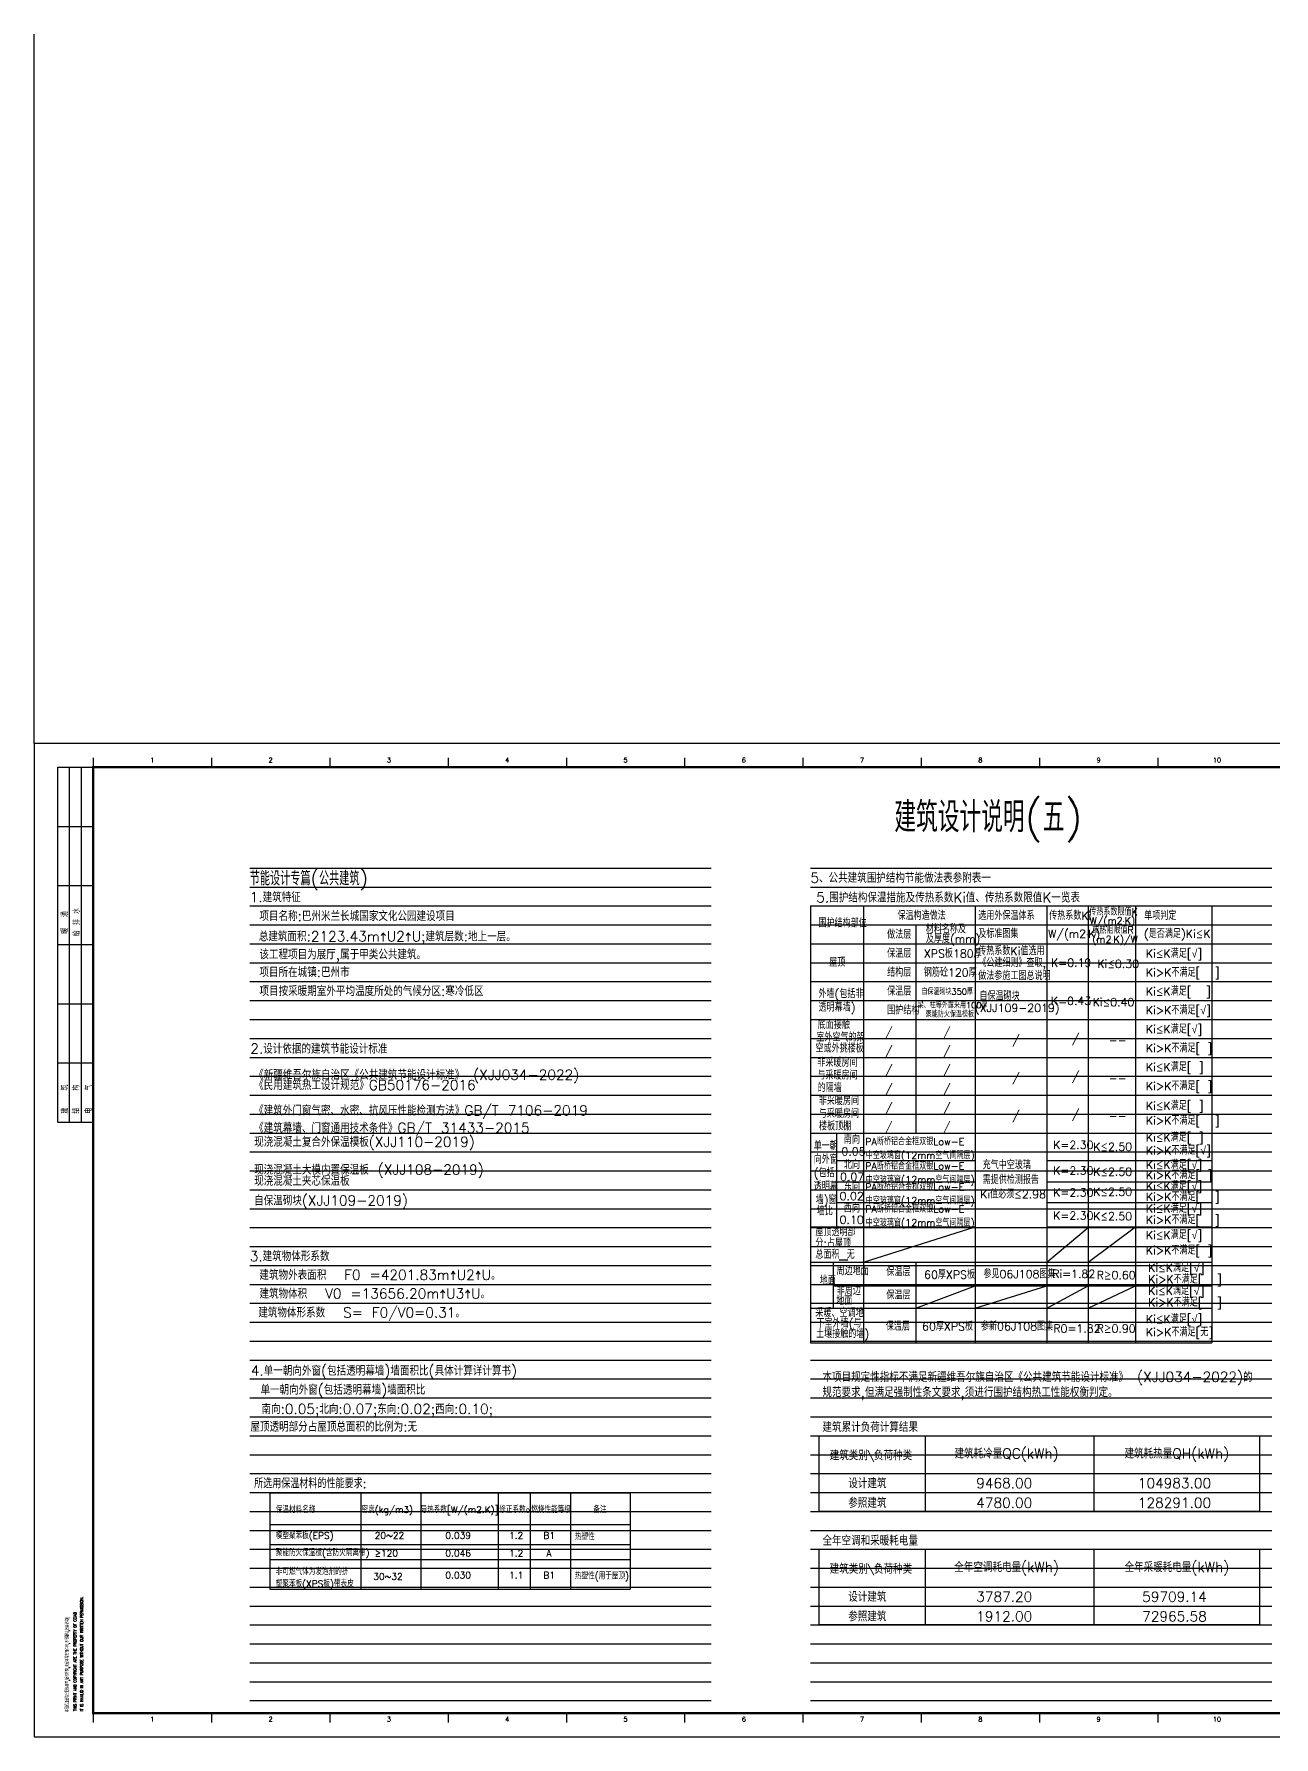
# Model space of a CAD drawing. Header units: inches. Extents: x 0 to 508000, y 0 to 738838.
# Drawn here: x 0 to 52409, y 150738 to 222738 of the extents above; entities that cross this region are included whole.
import ezdxf
from ezdxf.enums import TextEntityAlignment as Align
from ezdxf.lldxf.tags import DXFTag

# ---------------------------------------------------------------- set-up
doc = ezdxf.new("R2010")
doc.units = ezdxf.units.IN
doc.header["$LTSCALE"] = 1000
doc.header["$MEASUREMENT"] = 0
doc.layers.get('0').update_dxf_attribs({"true_color": 0xffffff})
for name, color, linetype, true_color in [('PUB_TEXT', 7, 'Continuous', 0xffffff), ('TK', 7, 'Continuous', 0xffffff), ('ZG-图框层', 4, 'Continuous', 0x00ffff), ('打底线', 7, 'Continuous', 0xffffff)]:
    doc.layers.add(name, color=color, linetype=linetype, true_color=true_color)
doc.styles.add('CCIAD-图框(会签栏)', font='txt.shx', dxfattribs={"height": 0.2, "bigfont": 'gbcbig.shx'})
doc.styles.add('CCIAD-图框(版权说明)', font='SIMPLEX.shx', dxfattribs={"height": 0.2, "bigfont": 'gbcbig.shx'})
doc.styles.add('ISOCP', font='txt.shx', dxfattribs={"height": 0.2, "bigfont": 'gbcbig.shx'})
doc.styles.add('TXTSTY_ANONYMOUS', font='txt.shx', dxfattribs={"height": 0.2, "bigfont": 'gbcbig.shx'})
tags = doc.linetypes.add('DOT2', pattern=[0.125, 0, -0.125]).pattern_tags.tags
tags[6:7] = [DXFTag(74, 4), DXFTag(75, 0), DXFTag(340, '0'), DXFTag(46, 0.0), DXFTag(50, 0.0), DXFTag(44, 0.0), DXFTag(45, 0.0)]
tags[4:5] = [DXFTag(74, 4), DXFTag(75, 0), DXFTag(340, '0'), DXFTag(46, 0.0), DXFTag(50, 0.0), DXFTag(44, 0.0), DXFTag(45, 0.0)]

msp = doc.modelspace()

# ---------------------------------------------------------------- linework, layer by layer
at = {"lineweight": -3}
for p, q in [((0, 192738), (0, 222738)), ((32815, 185873), (32815, 167399)), ((32815, 185873), (49785, 185873)), ((35059, 185873), (35059, 167399)), ((39777, 185873), (39777, 167399)), ((42813, 185873), (42813, 167399)), ((44554, 185873), (44554, 167399)), ((46554, 185873), (46554, 167399)), ((49785, 185873), (49785, 167399)), ((35059, 185073), (39777, 185073)), ((37277, 185073), (37277, 176273)), ((44554, 185073), (46554, 185073)), ((32815, 184273), (49785, 184273)), ((35059, 183473), (39777, 183473)), ((46554, 183473), (49785, 183473)), ((32815, 182673), (49785, 182673)), ((35059, 181873), (39777, 181873)), ((46554, 181873), (49785, 181873)), ((32815, 181073), (49785, 181073)), ((35059, 180273), (39777, 180273)), ((46554, 180273), (49785, 180273)), ((32815, 179473), (49785, 179473)), ((35059, 178673), (39777, 178673)), ((46554, 178673), (49785, 178673)), ((32815, 177873), (49785, 177873)), ((35059, 177073), (39777, 177073)), ((37277, 168872), (39777, 169813)), ((39777, 168872), (42813, 169813)), ((42813, 168872), (44554, 169813)), ((44554, 168872), (46554, 169813)), ((37660, 163473), (37660, 160273)), ((44802, 163473), (44802, 160273)), ((33192, 161873), (51793, 161873)), ((33192, 161073), (51793, 161073)), ((37660, 158673), (37660, 155473)), ((44802, 158673), (44802, 155473)), ((33192, 157073), (51793, 157073)), ((33192, 156273), (51793, 156273))]:
    msp.add_line(p, q, dxfattribs=at)
at = {"color": 2, "lineweight": -3, "true_color": 0xffff00}
for p, q in [((32815, 176273), (49785, 176273)), ((33913, 176273), (33913, 172303)), ((33913, 175107), (39777, 175107)), ((42813, 175107), (49785, 175107)), ((33913, 174204), (39777, 174204)), ((42813, 174204), (49785, 174204)), ((33913, 173336), (39777, 173336)), ((42813, 173336), (49785, 173336)), ((32815, 172303), (39777, 172303)), ((35059, 170817), (39777, 172303)), ((42813, 172303), (49785, 172303)), ((42813, 170817), (44554, 172273)), ((44554, 170817), (46554, 172303)), ((32815, 170817), (49785, 170817)), ((33778, 170817), (33778, 168872)), ((34037, 170906), (34393, 170906)), ((37277, 170817), (37277, 167399)), ((33778, 169813), (49785, 169813)), ((32815, 168872), (49785, 168872)), ((32815, 167399), (49785, 167399))]:
    msp.add_line(p, q, dxfattribs=at)
at = {"color": 7, "lineweight": -3, "true_color": 0xffffff}
for p, q in [((9964, 161063), (9964, 156992)), ((9964, 161063), (25197, 161063)), ((13808, 161063), (13808, 156992)), ((16353, 161063), (16353, 156992)), ((19615, 161063), (19615, 156992)), ((20974, 161063), (20974, 156992)), ((22676, 161063), (22676, 156992)), ((25197, 161063), (25197, 156992)), ((9964, 159718), (25197, 159718)), ((9964, 159718), (25197, 159718)), ((9964, 158872), (25197, 158872)), ((9964, 158872), (25197, 158872)), ((9964, 158239), (25197, 158239)), ((9964, 158239), (25197, 158239)), ((9964, 158239), (25197, 158239)), ((9964, 158239), (25197, 158239)), ((9964, 156992), (25197, 156992)), ((9964, 156992), (25197, 156992))]:
    msp.add_line(p, q, dxfattribs=at)
at = {"lineweight": -3}
for points in [[(33192, 163473), (51793, 163473), (51793, 160273), (33192, 160273)], [(33192, 158673), (51793, 158673), (51793, 155473), (33192, 155473)]]:
    msp.add_lwpolyline(points, close=True, dxfattribs=at)
at = {"layer": 'TK', "lineweight": -3}
for p, q in [((1000, 191738), (2500, 191738)), ((1000, 184238), (1000, 191738)), ((1500, 184238), (1500, 191738)), ((2000, 184238), (2000, 191738)), ((2500, 192130), (2500, 191738)), ((2500, 184238), (2500, 191738)), ((7500, 192130), (7500, 191738)), ((12500, 192130), (12500, 191738)), ((17500, 192130), (17500, 191738)), ((22500, 192130), (22500, 191738)), ((27500, 192130), (27500, 191738)), ((32500, 192130), (32500, 191738)), ((37500, 192130), (37500, 191738)), ((42500, 192130), (42500, 191738)), ((47500, 192130), (47500, 191738)), ((1000, 189238), (2500, 189238)), ((1000, 186738), (2500, 186738)), ((1000, 176738), (1000, 184238)), ((1000, 184238), (2500, 184238)), ((1000, 184238), (2500, 184238)), ((1500, 176738), (1500, 184238)), ((2000, 176738), (2000, 184238)), ((2500, 176738), (2500, 184238)), ((1000, 181738), (2500, 181738)), ((1000, 179238), (2500, 179238)), ((1000, 176738), (2500, 176738)), ((2500, 151738), (2500, 151347)), ((7500, 151738), (7500, 151347)), ((12500, 151738), (12500, 151347)), ((17500, 151738), (17500, 151347)), ((22500, 151738), (22500, 151347)), ((27500, 151738), (27500, 151347)), ((32500, 151738), (32500, 151347)), ((37500, 151738), (37500, 151347)), ((42500, 151738), (42500, 151347)), ((47500, 151738), (47500, 151347))]:
    msp.add_line(p, q, dxfattribs=at)
at = {"layer": 'ZG-图框层', "lineweight": -3}
msp.add_lwpolyline([(0, 150738), (89100, 150738), (89100, 192738), (0, 192738)], close=True, dxfattribs=at)
at = {"layer": 'ZG-图框层', "lineweight": -3, "const_width": 100}
msp.add_lwpolyline([(2500, 151738), (88100, 151738), (88100, 191738), (2500, 191738)], close=True, dxfattribs=at)
at = {"layer": '打底线', "color": 252, "linetype": 'DOT2', "lineweight": -3, "ltscale": 2, "true_color": 0x848484}
for p, q in [((9116, 187473), (28615, 187473)), ((32815, 187473), (52314, 187473)), ((9116, 186673), (28615, 186673)), ((32815, 186673), (52314, 186673)), ((9116, 185873), (28615, 185873)), ((32815, 185873), (52314, 185873)), ((9116, 185073), (28615, 185073)), ((32815, 185073), (52314, 185073)), ((9116, 184273), (28615, 184273)), ((32815, 184273), (52314, 184273)), ((9116, 183473), (28615, 183473)), ((32815, 183473), (52314, 183473)), ((9116, 182673), (28615, 182673)), ((32815, 182673), (52314, 182673)), ((9116, 181873), (28615, 181873)), ((32815, 181873), (52314, 181873)), ((9116, 181073), (28615, 181073)), ((32815, 181073), (52314, 181073)), ((9116, 180273), (28615, 180273)), ((32815, 180273), (52314, 180273)), ((9116, 179473), (28615, 179473)), ((32815, 179473), (52314, 179473)), ((9116, 178673), (28615, 178673)), ((32815, 178673), (52314, 178673)), ((9116, 177873), (28615, 177873)), ((32815, 177873), (52314, 177873)), ((9116, 177073), (28615, 177073)), ((32815, 177073), (52314, 177073)), ((9116, 176273), (28615, 176273)), ((32815, 176273), (52314, 176273)), ((9116, 175473), (28615, 175473)), ((32820, 175473), (52319, 175473)), ((9116, 174673), (28615, 174673)), ((32820, 174673), (52319, 174673)), ((9116, 173873), (28615, 173873)), ((32820, 173873), (52319, 173873)), ((9116, 173073), (28615, 173073)), ((32820, 173073), (52319, 173073)), ((9116, 172273), (28615, 172273)), ((32820, 172273), (52319, 172273)), ((9116, 171473), (28615, 171473)), ((32820, 171473), (52319, 171473)), ((9116, 170673), (28615, 170673)), ((32820, 170673), (52319, 170673)), ((9116, 169873), (28615, 169873)), ((32820, 169873), (52319, 169873)), ((9116, 169073), (28615, 169073)), ((32820, 169073), (52319, 169073)), ((9116, 168273), (28615, 168273)), ((32815, 168273), (52314, 168273)), ((9116, 167473), (28615, 167473)), ((32815, 167473), (52314, 167473)), ((9116, 166673), (28615, 166673)), ((32815, 166673), (52314, 166673)), ((9116, 165873), (28615, 165873)), ((32815, 165873), (52314, 165873)), ((9116, 165073), (28615, 165073)), ((32815, 165073), (52314, 165073)), ((9116, 164273), (28615, 164273)), ((32815, 164273), (52314, 164273)), ((9116, 163473), (28615, 163473)), ((32815, 163473), (52314, 163473)), ((9116, 162673), (28615, 162673)), ((32815, 162673), (52314, 162673)), ((9116, 161873), (28615, 161873)), ((32815, 161873), (52314, 161873)), ((9116, 161073), (28615, 161073)), ((32815, 161073), (52314, 161073)), ((9116, 160273), (28615, 160273)), ((32815, 160273), (52314, 160273)), ((9116, 159473), (28615, 159473)), ((32815, 159473), (52314, 159473)), ((9116, 158673), (28615, 158673)), ((32815, 158673), (52314, 158673)), ((9116, 157873), (28615, 157873)), ((32815, 157873), (52314, 157873)), ((9116, 157073), (28615, 157073)), ((32815, 157073), (52314, 157073)), ((9116, 156273), (28615, 156273)), ((32815, 156273), (52314, 156273)), ((9116, 155473), (28615, 155473)), ((32815, 155473), (52314, 155473)), ((9116, 154673), (28615, 154673)), ((32815, 154673), (52314, 154673)), ((9116, 153873), (28615, 153873)), ((32815, 153873), (52314, 153873)), ((9116, 153073), (28615, 153073)), ((32815, 153073), (52314, 153073)), ((9116, 152273), (28615, 152273)), ((32815, 152273), (52314, 152273))]:
    msp.add_line(p, q, dxfattribs=at)

# ---------------------------------------------------------------- texts
at = {"color": 7, "true_color": 0xffffff, "style": 'TXTSTY_ANONYMOUS'}
for s, height, p in [('建筑设计说明(五)', 1275, (36364, 188991)), ('保温材料名称', 279.1, (10217, 160209)), ('密度(kg/m3)', 277.8, (13845, 160209)), ('导热系数[W/(m2.K)]', 277.81, (16340, 160209)), ('修正系数α', 279.1, (19664, 160209)), ('燃烧性能等级', 279.1, (21018, 160209)), ('备注', 279.1, (23641, 160209)), ('模塑聚苯板(EPS)', 279.1, (10217, 159112)), ('20~22', 279.1, (14403, 159120)), ('0.039', 279.1, (17389, 159120)), ('1.2', 279.1, (20079, 159120)), ('B1', 279.1, (21531, 159120)), ('热塑性', 279.1, (22861, 159066)), ('聚能防火保温板(含防火隔离带)', 279.12, (10217, 158387)), ('≥120', 279.1, (14403, 158364)), ('0.046', 279.1, (17389, 158364)), ('1.2', 279.1, (20079, 158364)), ('A', 279, (21656, 158364)), ('非可燃气体为发泡剂的挤', 279.12, (10217, 157588)), ('0.030', 279.1, (17389, 157436)), ('1.1', 279.1, (20079, 157436)), ('B1', 279.1, (21531, 157436)), ('热塑性(用于屋顶)', 279.1, (22861, 157409)), ('塑聚苯板(XPS板)带表皮', 279.12, (10217, 157075)), ('30~32', 279.1, (14336, 157383))]:
    msp.add_text(s, height=height, dxfattribs=at).set_placement(p)
at = {"color": 2, "true_color": 0xffff00, "style": 'TXTSTY_ANONYMOUS'}
for s, height, p in [('节能设计专篇(公共建筑)', 595, (9116, 186745)), ('项目名称:巴州米兰长城国家文化公园建设项目', 425, (9525, 185236)), ('总建筑面积:2123.43m^ U2^ U;建筑层数:地上一层。 ', 425, (9499, 184376)), ('该工程项目为展厅,属于甲类公共建筑。', 425, (9525, 183614)), ('XPS板180厚', 340, (37612, 183689)), ('K=0.19', 340, (42988, 183305)), ('项目所在城镇:巴州市', 425, (9525, 182865)), ('项目按采暖期室外平均温度所处的气候分区:寒冷低区', 425, (9530, 182067)), ('自保温砌块350厚', 255, (37506, 182123)), ('梁、柱等外露采用100厚', 255, (37351, 181551)), ('聚能防火保温模板', 255, (37691, 181172)), ('K=0.43', 340, (42980, 181686)), ('单一朝', 340, (32956, 175552)), ('南向', 340, (34230, 175821)), ('PA断桥铝合金框双银Low-E', 297.5, (35131, 175764)), ('K=2.30', 340, (43077, 175599)), ('K≤2.50', 340, (44769, 175521)), ('Ki≤K满足[ ]', 340, (46996, 175918)), ('Ki>K不满足[√]', 340, (46996, 175366)), ('向外窗', 340, (32956, 174982)), ('0.05', 340, (34127, 175326)), ('北向', 340, (34230, 174757)), ('中空玻璃窗(12mm空气间隔层)', 297.5, (35155, 175180)), ('PA断桥铝合金框双银Low-E', 297.5, (35131, 174728)), ('充气中空玻璃', 340, (40097, 174749)), ('Ki≤K满足[√]', 340, (46996, 174759)), ('(包括', 340, (32956, 174412)), ('0.07', 340, (34072, 174252)), ('中空玻璃窗(12mm空气间隔层)', 297.5, (35155, 174145)), ('需提供检测报告', 340, (40097, 174123)), ('K=2.30', 340, (43077, 174514)), ('K≤2.50', 340, (44769, 174468)), ('Ki>K不满足[ ]', 340, (46996, 174328)), ('Ki≤K满足[√]', 340, (46996, 173859)), ('透明幕', 340, (32956, 173842)), ('墙)窗', 340, (33036, 173272)), ('0.02', 340, (34051, 173437)), ('东向', 340, (34230, 173843)), ('中空玻璃窗(12mm空气间隔层)', 297.5, (35155, 173263)), ('PA断桥铝合金框双银Low-E', 297.5, (35131, 173846)), ('Ki值必须≤2.98', 340, (39991, 173512)), ('K=2.30', 340, (43077, 173586)), ('K≤2.50', 340, (44769, 173616)), ('Ki>K不满足[  ]', 340, (46996, 173403)), ('墙比', 340, (33086, 172797)), ('西向', 340, (34230, 172917)), ('PA断桥铝合金框双银Low-E', 297.5, (35131, 172913)), ('K=2.30', 340, (43077, 172610)), ('K≤2.50', 340, (44769, 172584)), ('Ki≤K满足[√]', 340, (46996, 172911)), ('Ki>K不满足[  ]', 340, (46996, 172430)), ('屋顶透明部', 340, (33026, 171916)), ('0.10', 340, (34051, 172438)), ('中空玻璃窗(12mm空气间隔层)', 297.5, (35155, 172329)), ('Ki≤K满足[√]', 340, (46996, 171789)), ('分:占屋顶', 340, (33026, 171441)), ('Ki>K不满足[ ]', 340, (46996, 171143)), ('总面积 无', 340, (33026, 170961)), ('周边地面', 340, (33919, 170267)), ('Ki≤K满足[√]', 340, (47092, 170397)), ('地面', 340, (33210, 169859)), ('保温层', 340, (36027, 170228)), ('60厚XPS板', 340, (37622, 170114)), ('参见06J108图集', 340, (40129, 170139)), ('Ri=1.82', 340, (43036, 170149)), ('R≥0.60', 340, (44918, 170096)), ('Ki>K不满足[  ]', 340, (47092, 169916)), ('地面', 340, (33908, 169005)), ('非周边', 340, (33929, 169429)), ('保温层', 340, (36027, 169242)), ('Ki≤K满足[√]', 340, (47092, 169426)), ('Ki>K不满足[  ]', 340, (47092, 168945)), ('采暖、空调地', 340, (33023, 168494)), ('Ki≤K满足[√]', 340, (46996, 168233)), ('土壤接触的墙)', 340, (33058, 167609)), ('下室外墙(与', 340, (33072, 168052)), ('保温层', 340, (36003, 167924)), ('60厚XPS板', 340, (37538, 167924)), ('参新06J108图集', 340, (40027, 167927)), ('R0=1.82', 340, (43084, 167837)), ('R≥0.90', 340, (44918, 167837)), ('Ki>K不满足[无]', 340, (46996, 167680))]:
    msp.add_text(s, height=height, dxfattribs=at).set_placement(p)
at = {"style": 'TXTSTY_ANONYMOUS'}
for s, height, p in [('5、公共建筑围护结构节能做法表参附表一', 425, (32815, 186853)), ('1.建筑特征', 425, (9116, 186035)), ('传热系数限值K', 297.5, (44604, 185476)), ('围护结构部位', 340, (33157, 184974)), ('保温构造做法', 340, (36496, 185289)), ('材料名称及', 340, (37692, 184723)), ('选用外保温体系', 340, (39911, 185289)), ('传热系数Ki', 340, (42910, 185289)), ('W/(m2·K)', 297.5, (44616, 185097)), ('单项判定', 340, (46926, 185289)), ('做法层', 340, (36061, 184489)), ('及厚度(mm)', 340, (37697, 184311)), ('及标准图集', 340, (39911, 184526)), ('W/(m2·K)', 340, (42865, 184526)), ('或热阻限值R', 297.5, (44729, 184706)), ('(m2·K)/W', 297.5, (44729, 184313)), ('(是否满足)Ki≤K', 340, (46914, 184526)), ('屋顶', 340, (33613, 183312)), ('保温层', 340, (36061, 183689)), ('传热系数Ki值选用', 340, (39911, 183796)), ('《公建细则》查取,', 340, (39911, 183296)), ('Ki≤0.30', 340, (44945, 183254)), ('Ki≤K满足[√]', 340, (46996, 183689)), ('结构层', 340, (36061, 182889)), ('钢筋砼120厚', 340, (37612, 182889)), ('做法参施工图总说明', 340, (39911, 182747)), ('Ki>K不满足[  ]', 340, (46996, 182889)), ('外墙(包括非', 340, (33157, 181983)), ('保温层', 340, (36061, 182089)), ('自保温砌块', 340, (39957, 181894)), ('Ki≤K满足[  ]', 340, (46996, 182092)), ('透明幕墙)', 340, (33157, 181413)), ('围护结构', 340, (36061, 181289)), ('(XJJ109-2019)', 340, (39768, 181394)), ('Ki≤0.40', 340, (44747, 181630)), ('Ki>K不满足[√]', 340, (46996, 181292)), ('底面接触', 340, (33124, 180674)), ('/', 340, (35972, 180376)), ('/', 340, (38424, 180376)), ('Ki≤K满足[√]', 340, (46996, 180489)), ('2.设计依据的建筑节能设计标准', 425, (9140, 179629)), ('空或外挑楼板', 340, (33033, 179681)), ('室外空气的架', 340, (33066, 180146)), ('/', 340, (41344, 180048)), ('/', 340, (43867, 180105)), ('--', 340, (45427, 180021)), ('Ki>K不满足[ ]', 340, (46996, 179689)), ('非采暖房间', 340, (33110, 179077)), ('/', 340, (35972, 179576)), ('/', 340, (38424, 179576)), ('Ki≤K满足[ ]', 340, (46996, 178889)), ('《新疆维吾尔族自治区《公共建筑节能设计标准》 (XJJ034-2022)', 425, (9303, 178526)), ('《民用建筑热工设计规范》GB50176-2016', 425, (9303, 178089)), ('与采暖房间', 340, (33110, 178537)), ('/', 340, (35972, 178776)), ('/', 340, (38424, 178776)), ('/', 340, (41344, 178448)), ('/', 340, (43867, 178505)), ('--', 340, (45427, 178421)), ('的隔墙', 340, (33119, 178007)), ('/', 340, (35972, 177976)), ('/', 340, (38424, 177976)), ('Ki>K不满足[ ]', 340, (46996, 178089)), ('《建筑外门窗气密、水密、抗风压性能检测方法》GB/T 7106-2019', 425, (9303, 177017)), ('非采暖房间', 340, (33170, 177457)), ('与采暖房间', 340, (33170, 176917)), ('/', 340, (35972, 177176)), ('/', 340, (38424, 177176)), ('/', 340, (41344, 176848)), ('/', 340, (43867, 176905)), ('Ki≤K满足[ ]', 340, (46996, 177254)), ('《建筑幕墙、门窗通用技术条件》GB/T 31433-2015', 425, (9303, 176280)), ('楼板顶棚', 340, (33180, 176387)), ('/', 340, (35972, 176376)), ('/', 340, (38424, 176376)), ('--', 340, (45427, 176821)), ('Ki>K不满足[  ]', 340, (46996, 176630)), ('现浇混凝土复合外保温模板(XJJ110-2019)', 425, (9303, 175688)), ('现浇混凝土大模内置保温板 (XJJ108-2019)', 425, (9303, 174514)), ('现浇混凝土夹芯保温板', 425, (9303, 174041)), ('自保温砌块(XJJ109-2019)', 425, (9303, 173208)), ('3.建筑物体形系数', 425, (9116, 170855)), ('本项目规定性指标不满足新疆维吾尔族自治区《公共建筑节能设计标准》 (XJJ034-2022)的', 425, (33325, 165750)), ('规范要求,但满足强制性条文要求,须进行围护结构热工性能权衡判定。', 425, (33325, 165107)), ('建筑累计负荷计算结果', 425, (33325, 163631)), ('所选用保温材料的性能要求:', 382.5, (9301, 161258)), ('全年空调和采暖耗电量', 425, (33325, 158831))]:
    msp.add_text(s, height=height, dxfattribs=at).set_placement(p)
for s, p in [('建筑类别\\负荷种类', (35374, 162649)), ('建筑耗冷量QC(kWh)', (41110, 162723)), ('建筑耗热量QH(kWh)', (48306, 162723)), ('设计建筑', (35223, 161467)), ('9468.00', (41010, 161467)), ('104983.00', (48206, 161467)), ('参照建筑', (35223, 160636)), ('4780.00', (41010, 160636)), ('128291.00', (48206, 160636)), ('建筑类别\\负荷种类', (35374, 157849)), ('全年空调耗电量(kWh)', (41110, 157923)), ('全年采暖耗电量(kWh)', (48306, 157923)), ('设计建筑', (35223, 156667)), ('3787.20', (41010, 156667)), ('59709.14', (48206, 156667)), ('参照建筑', (35223, 155836)), ('1912.00', (41010, 155836)), ('72965.58', (48206, 155836))]:
    msp.add_text(s, height=425, dxfattribs=at).set_placement(p, align=Align.MIDDLE_CENTER)
at = {"layer": 'PUB_TEXT', "style": 'TXTSTY_ANONYMOUS'}
for s, p in [('5.围护结构保温措施及传热系数Ki值、传热系数限值K一览表', (33064, 186024)), ('4.单一朝向外窗(包括透明幕墙)墙面积比(具体计算详计算书)', (9160, 166014)), ('单一朝向外窗(包括透明幕墙)墙面积比', (9571, 165210)), ('屋顶透明部分占屋顶总面积的比例为:无', (9145, 163646))]:
    msp.add_text(s, height=425, dxfattribs=at).set_placement(p)
at = {"layer": 'PUB_TEXT', "color": 2, "true_color": 0xffff00, "style": 'TXTSTY_ANONYMOUS'}
for s, p in [('建筑物外表面积  F0 =4201.83m^ U2^ U。', (9527, 170064)), ('建筑物体积  V0 =13656.20m^ U3^ U。', (9527, 169273)), ('建筑物体形系数  S= F0/V0=0.31。', (9479, 168473)), ('南向:0.05;北向:0.07;东向:0.02;西向:0.10;', (9610, 164394))]:
    msp.add_text(s, height=425, dxfattribs=at).set_placement(p)
at = {"layer": 'TK', "style": 'ISOCP'}
for s, p in [('1', (5000, 192042)), ('2', (10000, 192042)), ('3', (15000, 192042)), ('4', (20000, 192042)), ('5', (25000, 192042)), ('6', (30000, 192042)), ('7', (35000, 192042)), ('8', (40000, 192042)), ('9', (45000, 192042)), ('10', (50000, 192042)), ('1', (5000, 151488)), ('2', (10000, 151488)), ('3', (15000, 151488)), ('4', (20000, 151488)), ('5', (25000, 151488)), ('6', (30000, 151488)), ('7', (35000, 151488)), ('8', (40000, 151488)), ('9', (45000, 151488)), ('10', (50000, 151488))]:
    msp.add_text(s, height=200, dxfattribs=at).set_placement(p, align=Align.MIDDLE_CENTER)
at = {"layer": 'TK', "style": 'CCIAD-图框(会签栏)'}
for s, p in [('暖  通', (1427, 184704)), ('给 排 水', (1927, 184594)), ('建   筑', (1435, 177094)), ('结   构', (1909, 177094)), ('电   气', (2435, 177094))]:
    msp.add_text(s, height=250, rotation=90, dxfattribs=at).set_placement(p)
at = {"layer": 'TK', "style": 'CCIAD-图框(版权说明)', "width": 0.8}
for s, height, p in [('THIS PRINT AND COPYRIGHT ARE THE PROPERTY OF CCIAD ', 120, (1790, 151830)), ('IT IS INVALID IN ANY PURPOSE WITHOUT OUR WRITTEN PERMISSION.', 120, (2071, 151830)), ('本图须加盖院出图专用章,版权所有,未经本院书面许可,不得翻制,违者必究!', 150, (1478, 151787))]:
    msp.add_text(s, height=height, rotation=90, dxfattribs=at).set_placement(p)

doc.saveas('drawing.dxf')
